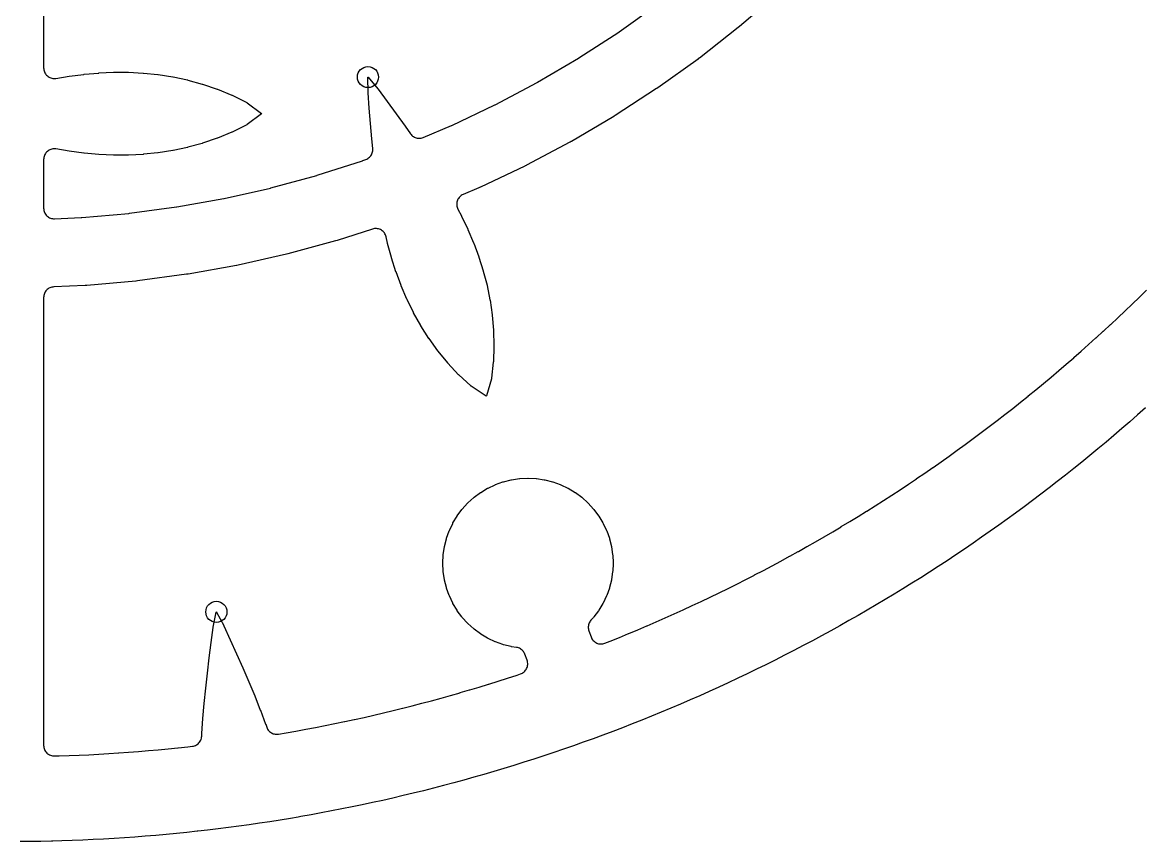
# Model space of a CAD drawing. Header units: millimetres. Extents: x -40.3 to 40.3, y -40.3 to 40.3.
# Drawn here: x 0.3 to 26.78, y -40.32 to -20.91 of the extents above; entities that cross this region are included whole.
import ezdxf

# ---------------------------------------------------------------- set-up
doc = ezdxf.new("R2010")
doc.units = ezdxf.units.MM
for name, color, linetype in [('CUT_INNER', 6, 'Continuous'), ('CUT_OUTER', 1, 'Continuous'), ('ENGRAVE', 7, 'Continuous')]:
    doc.layers.add(name, color=color, linetype=linetype)

msp = doc.modelspace()

# ---------------------------------------------------------------- linework, layer by layer
at = {"layer": 'CUT_INNER'}
for points in [[(0.8065, -17.5095), (0.8065, -21.9868), (0.8077, -22.0108), (0.8111, -22.0346), (0.8168, -22.058), (0.8248, -22.0807), (0.8349, -22.1025), (0.847, -22.1232), (0.861, -22.1427), (0.8769, -22.1608), (0.8944, -22.1772), (0.9135, -22.1919), (0.9338, -22.2047), (0.9553, -22.2154), (0.9777, -22.2241), (1.0009, -22.2306), (1.0245, -22.2348), (1.0485, -22.2367), (1.0725, -22.2363), (1.0964, -22.2336), (1.4098, -22.1829), (1.414, -22.1824), (1.7602, -22.1382), (1.7649, -22.1377), (2.1106, -22.1068), (2.1158, -22.1065), (2.461, -22.0903), (2.4667, -22.0902), (2.8114, -22.0899), (2.8176, -22.0901), (3.1619, -22.1068), (3.1684, -22.1073), (3.5124, -22.142), (3.5192, -22.1429), (3.863, -22.1966), (3.8699, -22.1979), (4.2136, -22.2715), (4.2206, -22.2732), (4.5642, -22.3677), (4.5713, -22.3699), (4.9146, -22.4867), (4.9221, -22.4895), (5.2646, -22.6312), (5.2734, -22.6353), (5.6151, -22.8087), (5.6196, -22.8113), (5.6239, -22.8142), (5.9654, -23.067), (5.9699, -23.0706), (5.9654, -23.0743), (5.6239, -23.327), (5.6196, -23.33), (5.6151, -23.3325), (5.2734, -23.506), (5.2646, -23.51), (4.9221, -23.6517), (4.9146, -23.6545), (4.5713, -23.7714), (4.5642, -23.7736), (4.2206, -23.8681), (4.2136, -23.8698), (3.8699, -23.9434), (3.863, -23.9446), (3.5192, -23.9983), (3.5124, -23.9992), (3.1684, -24.034), (3.1619, -24.0344), (2.8176, -24.0512), (2.8114, -24.0513), (2.4667, -24.0511), (2.461, -24.0509), (2.1158, -24.0348), (2.1106, -24.0344), (1.7649, -24.0036), (1.7602, -24.0031), (1.414, -23.9589), (1.4098, -23.9583), (1.0964, -23.9076), (1.0725, -23.9049), (1.0485, -23.9045), (1.0245, -23.9065), (1.0009, -23.9107), (0.9777, -23.9171), (0.9553, -23.9258), (0.9338, -23.9366), (0.9135, -23.9494), (0.8944, -23.964), (0.8769, -23.9805), (0.861, -23.9985), (0.847, -24.018), (0.8349, -24.0388), (0.8248, -24.0606), (0.8168, -24.0833), (0.8111, -24.1066), (0.8077, -24.1304), (0.8065, -24.1544), (0.8065, -25.3114), (0.8078, -25.3366), (0.8116, -25.3615), (0.8179, -25.3859), (0.8266, -25.4096), (0.8377, -25.4323), (0.851, -25.4537), (0.8664, -25.4737), (0.8837, -25.492), (0.9028, -25.5085), (0.9234, -25.523), (0.9454, -25.5353), (0.9686, -25.5454), (0.9926, -25.5531), (1.0173, -25.5583), (1.0424, -25.561), (1.0676, -25.5611), (1.6964, -25.5332), (1.7075, -25.5325), (2.8274, -25.4328), (2.8384, -25.4316), (3.9527, -25.2824), (3.9637, -25.2807), (5.0703, -25.0821), (5.0812, -25.0799), (6.1779, -24.8325), (6.1887, -24.8299), (7.2734, -24.5341), (7.284, -24.5309), (8.3545, -24.1873), (8.365, -24.1837), (8.4365, -24.1571), (8.4597, -24.1472), (8.4818, -24.135), (8.5025, -24.1206), (8.5216, -24.1042), (8.539, -24.0859), (8.5545, -24.066), (8.5679, -24.0447), (8.5791, -24.0221), (8.5879, -23.9984), (8.5943, -23.9741), (8.5982, -23.9492), (8.5996, -23.924), (8.5985, -23.8988), (8.5762, -23.6668), (8.5444, -23.3045), (8.515, -22.9412), (8.5149, -22.9398), (8.4897, -22.5797), (8.4894, -22.5723), (8.4858, -22.2098), (8.486, -22.2041), (8.4896, -22.208), (8.7233, -22.4855), (8.728, -22.4914), (8.9436, -22.781), (8.9444, -22.782), (9.1579, -23.0753), (9.3698, -23.3705), (9.4947, -23.5478), (9.5096, -23.5668), (9.5263, -23.5844), (9.5446, -23.6002), (9.5643, -23.6143), (9.5853, -23.6263), (9.6074, -23.6363), (9.6303, -23.644), (9.6539, -23.6496), (9.6779, -23.6528), (9.702, -23.6537), (9.7262, -23.6522), (9.7501, -23.6484), (9.7735, -23.6423), (9.7963, -23.634), (10.4653, -23.3516), (10.4754, -23.3471), (11.4909, -22.8644), (11.5008, -22.8595), (12.4938, -22.3322), (12.5035, -22.3268), (13.4721, -21.756), (13.4815, -21.7502), (14.4239, -21.137), (14.4331, -21.1308), (15.3473, -20.4764)], [(18.1698, -20.2445), (17.2837, -21.0061), (17.2816, -21.0079), (17.2561, -21.0288), (17.2539, -21.0305), (16.3349, -21.7521), (16.3327, -21.7538), (16.3063, -21.7736), (16.304, -21.7752), (15.3539, -22.4552), (15.3517, -22.4568), (15.3244, -22.4754), (15.3221, -22.477), (14.3427, -23.1142), (14.3404, -23.1157), (14.3123, -23.1331), (14.31, -23.1345), (13.3033, -23.7277), (13.3009, -23.7291), (13.2721, -23.7452), (13.2697, -23.7465), (12.2377, -24.2944), (12.2352, -24.2957), (12.2058, -24.3105), (12.2033, -24.3118), (11.148, -24.8134), (11.1455, -24.8145), (11.1154, -24.828), (11.1128, -24.8291), (10.7399, -24.9865), (10.718, -24.997), (10.6973, -25.0096), (10.6778, -25.0242), (10.6598, -25.0406), (10.6436, -25.0586), (10.6291, -25.0782), (10.6166, -25.099), (10.6062, -25.121), (10.598, -25.1439), (10.5921, -25.1674), (10.5884, -25.1915), (10.5871, -25.2157), (10.5882, -25.24), (10.5916, -25.2641), (10.5974, -25.2877), (10.6054, -25.3106), (10.6156, -25.3327), (10.6999, -25.4938), (10.702, -25.4981), (10.851, -25.8114), (10.8532, -25.8163), (10.9883, -26.1343), (10.9905, -26.1396), (11.1105, -26.4627), (11.1125, -26.4685), (11.2165, -26.7972), (11.2183, -26.8035), (11.3053, -27.1381), (11.3068, -27.1447), (11.376, -27.4858), (11.3772, -27.4927), (11.4276, -27.8406), (11.4285, -27.8477), (11.4593, -28.2027), (11.4597, -28.2102), (11.4695, -28.5727), (11.4694, -28.5807), (11.4556, -28.9511), (11.4549, -28.9607), (11.411, -29.3414), (11.4102, -29.3465), (11.4089, -29.3516), (11.2906, -29.7597), (11.2887, -29.7651), (11.2838, -29.7622), (10.9281, -29.5299), (10.9238, -29.5268), (10.9198, -29.5235), (10.6385, -29.2634), (10.6316, -29.2565), (10.3797, -28.9847), (10.3745, -28.9786), (10.1456, -28.6973), (10.141, -28.6914), (9.933, -28.4021), (9.929, -28.3961), (9.7405, -28.0994), (9.7369, -28.0934), (9.5671, -27.7897), (9.5639, -27.7836), (9.4117, -27.4731), (9.409, -27.4672), (9.2737, -27.1502), (9.2714, -27.1445), (9.1518, -26.8212), (9.1499, -26.8157), (9.0451, -26.4865), (9.0436, -26.4814), (8.9524, -26.1466), (8.9513, -26.142), (8.915, -25.9856), (8.9083, -25.9623), (8.8994, -25.9396), (8.8884, -25.918), (8.8753, -25.8975), (8.8603, -25.8784), (8.8435, -25.8608), (8.8251, -25.845), (8.8052, -25.831), (8.7841, -25.819), (8.7619, -25.8091), (8.7388, -25.8014), (8.7151, -25.796), (8.691, -25.7929), (8.6667, -25.7922), (8.6425, -25.7939), (8.6185, -25.7978), (8.595, -25.8041), (7.756, -26.0735), (7.7534, -26.0743), (7.7217, -26.0837), (7.719, -26.0844), (6.5918, -26.3918), (6.5891, -26.3925), (6.5571, -26.4005), (6.5544, -26.4012), (5.4146, -26.6583), (5.4119, -26.6588), (5.3796, -26.6654), (5.3768, -26.6659), (4.2268, -26.8722), (4.224, -26.8727), (4.1914, -26.8778), (4.1887, -26.8782), (3.0306, -27.0332), (3.0279, -27.0336), (2.9951, -27.0372), (2.9923, -27.0375), (1.8285, -27.1411), (1.8257, -27.1413), (1.7928, -27.1435), (1.79, -27.1436), (1.0454, -27.1767), (1.0217, -27.1789), (0.9982, -27.1833), (0.9754, -27.19), (0.9532, -27.1988), (0.932, -27.2097), (0.9119, -27.2225), (0.8931, -27.2372), (0.8758, -27.2536), (0.8602, -27.2716), (0.8464, -27.291), (0.8344, -27.3117), (0.8245, -27.3334), (0.8167, -27.3559), (0.811, -27.379), (0.8076, -27.4026), (0.8065, -27.4265), (0.8065, -38.0439), (0.8077, -38.0688), (0.8115, -38.0935), (0.8176, -38.1177), (0.8262, -38.1412), (0.837, -38.1637), (0.8501, -38.1849), (0.8652, -38.2048), (0.8822, -38.2231), (0.9009, -38.2396), (0.9212, -38.2541), (0.9429, -38.2666), (0.9656, -38.2768), (0.9893, -38.2847), (1.0137, -38.2902), (1.0384, -38.2933), (1.0634, -38.2938), (1.1743, -38.2907), (1.1759, -38.2907), (1.4093, -38.2828), (1.4108, -38.2828), (1.6441, -38.2734), (1.6457, -38.2734), (1.879, -38.2626), (1.8805, -38.2626), (2.1137, -38.2504), (2.1152, -38.2503), (2.3484, -38.2367), (2.3499, -38.2366), (2.5829, -38.2216), (2.5845, -38.2215), (2.8174, -38.205), (2.8189, -38.2049), (3.0518, -38.187), (3.0533, -38.1869), (3.286, -38.1676), (3.2876, -38.1674), (3.5202, -38.1467), (3.5217, -38.1465), (3.7542, -38.1244), (3.7557, -38.1242), (3.988, -38.1006), (3.9895, -38.1004), (4.2217, -38.0754), (4.2232, -38.0752), (4.3287, -38.0632), (4.3536, -38.0591), (4.378, -38.0525), (4.4016, -38.0434), (4.4241, -38.032), (4.4454, -38.0184), (4.4652, -38.0028), (4.4834, -37.9852), (4.4996, -37.9658), (4.5139, -37.9449), (4.5259, -37.9227), (4.5356, -37.8994), (4.543, -37.8752), (4.5478, -37.8504), (4.5502, -37.8253), (4.5526, -37.7668), (4.5528, -37.7638), (4.5762, -37.4085), (4.5764, -37.4061), (4.6069, -37.0492), (4.6071, -37.0473), (4.6433, -36.6891), (4.6434, -36.6877), (4.6837, -36.3289), (4.7273, -35.9678), (4.7735, -35.6062), (4.7737, -35.6049), (4.8233, -35.2474), (4.8245, -35.24), (4.8958, -34.8842), (4.8971, -34.8791), (4.9, -34.8839), (5.0713, -35.2034), (5.0747, -35.2101), (5.2259, -35.5379), (5.2264, -35.5391), (5.3749, -35.87), (5.5213, -36.2026), (5.6649, -36.5362), (5.6654, -36.5375), (5.804, -36.8698), (5.8047, -36.8715), (5.9375, -37.2042), (5.9384, -37.2065), (6.064, -37.5396), (6.065, -37.5425), (6.0893, -37.6118), (6.0987, -37.635), (6.1104, -37.6572), (6.1243, -37.678), (6.1402, -37.6974), (6.1579, -37.7151), (6.1774, -37.7309), (6.1983, -37.7447), (6.2205, -37.7563), (6.2437, -37.7656), (6.2677, -37.7726), (6.2924, -37.7772), (6.3173, -37.7792), (6.3424, -37.7787), (6.3673, -37.7758), (6.5486, -37.7449), (6.5501, -37.7446), (6.7801, -37.704), (6.7816, -37.7037), (7.0113, -37.6617), (7.0128, -37.6614), (7.2422, -37.618), (7.2437, -37.6177), (7.4729, -37.5728), (7.4744, -37.5725), (7.7033, -37.5262), (7.7048, -37.5259), (7.9334, -37.4783), (7.9349, -37.478), (8.1632, -37.4289), (8.1647, -37.4286), (8.3927, -37.3781), (8.3942, -37.3778), (8.6219, -37.3259), (8.6234, -37.3255), (8.8508, -37.2723), (8.8523, -37.2719), (9.0793, -37.2173), (9.0808, -37.2169), (9.3075, -37.1609), (9.309, -37.1605), (9.5354, -37.1031), (9.5368, -37.1027), (9.7628, -37.0439), (9.7643, -37.0435), (9.99, -36.9833), (9.9914, -36.9829), (10.2167, -36.9213), (10.2182, -36.9208), (10.443, -36.8579), (10.4445, -36.8575), (10.669, -36.7931), (10.6705, -36.7927), (10.8946, -36.7269), (10.896, -36.7265), (11.1197, -36.6594), (11.1212, -36.659), (11.3444, -36.5905), (11.3459, -36.59), (11.5687, -36.5202), (11.5702, -36.5197), (11.7926, -36.4485), (11.7941, -36.448), (12.016, -36.3755), (12.0175, -36.375), (12.0981, -36.3481), (12.1214, -36.339), (12.1436, -36.3277), (12.1646, -36.3142), (12.1841, -36.2986), (12.202, -36.2812), (12.2181, -36.2621), (12.2322, -36.2415), (12.2441, -36.2196), (12.2538, -36.1966), (12.2612, -36.1728), (12.2662, -36.1483), (12.2687, -36.1235), (12.2687, -36.0986), (12.2662, -36.0737), (12.2613, -36.0493), (12.2539, -36.0254), (12.2018, -35.8823), (12.1924, -35.8598), (12.1808, -35.8383), (12.1671, -35.8181), (12.1515, -35.7992), (12.1342, -35.782), (12.1153, -35.7666), (12.095, -35.7531), (12.0734, -35.7416), (12.0509, -35.7323), (12.0275, -35.7252), (12.0036, -35.7205), (11.8876, -35.7033), (11.8755, -35.7009), (11.6955, -35.6558), (11.6838, -35.6522), (11.509, -35.5897), (11.4977, -35.585), (11.3299, -35.5057), (11.3191, -35.4999), (11.1599, -35.4045), (11.1497, -35.3977), (11.0007, -35.2871), (10.9912, -35.2793), (10.8537, -35.1547), (10.845, -35.146), (10.7204, -35.0085), (10.7126, -34.999), (10.6021, -34.85), (10.5952, -34.8398), (10.4998, -34.6806), (10.494, -34.6698), (10.4147, -34.502), (10.41, -34.4907), (10.3475, -34.3159), (10.3439, -34.3042), (10.2988, -34.1242), (10.2964, -34.1121), (10.2692, -33.9286), (10.268, -33.9164), (10.2589, -33.731), (10.2589, -33.7187), (10.268, -33.5334), (10.2692, -33.5212), (10.2964, -33.3376), (10.2988, -33.3256), (10.3439, -33.1455), (10.3475, -33.1338), (10.41, -32.9591), (10.4147, -32.9477), (10.494, -32.78), (10.4998, -32.7691), (10.5952, -32.61), (10.6021, -32.5998), (10.7126, -32.4507), (10.7204, -32.4412), (10.845, -32.3037), (10.8537, -32.295), (10.9912, -32.1704), (11.0007, -32.1626), (11.1497, -32.0521), (11.1599, -32.0453), (11.3191, -31.9498), (11.3299, -31.9441), (11.4977, -31.8647), (11.509, -31.86), (11.6838, -31.7975), (11.6955, -31.7939), (11.8755, -31.7488), (11.8876, -31.7465), (12.0711, -31.7192), (12.0833, -31.718), (12.2687, -31.7089), (12.281, -31.7089), (12.4663, -31.718), (12.4785, -31.7192), (12.6621, -31.7465), (12.6742, -31.7488), (12.8542, -31.7939), (12.8659, -31.7975), (13.0407, -31.86), (13.052, -31.8647), (13.2198, -31.9441), (13.2306, -31.9498), (13.3898, -32.0453), (13.3999, -32.0521), (13.549, -32.1626), (13.5585, -32.1704), (13.696, -32.295), (13.7047, -32.3037), (13.8293, -32.4412), (13.8371, -32.4507), (13.9476, -32.5998), (13.9545, -32.61), (14.0499, -32.7691), (14.0556, -32.78), (14.135, -32.9477), (14.1397, -32.9591), (14.2022, -33.1338), (14.2058, -33.1455), (14.2509, -33.3256), (14.2533, -33.3376), (14.2805, -33.5212), (14.2817, -33.5334), (14.2908, -33.7187), (14.2908, -33.731), (14.2817, -33.9164), (14.2805, -33.9286), (14.2533, -34.1121), (14.2509, -34.1242), (14.2058, -34.3042), (14.2022, -34.3159), (14.1397, -34.4907), (14.135, -34.502), (14.0556, -34.6698), (14.0499, -34.6806), (13.9545, -34.8398), (13.9476, -34.85), (13.8371, -34.999), (13.8293, -35.0085), (13.7672, -35.0771), (13.7515, -35.0961), (13.7379, -35.1166), (13.7263, -35.1384), (13.7169, -35.1612), (13.7098, -35.1848), (13.705, -35.209), (13.7027, -35.2335), (13.7028, -35.2582), (13.7053, -35.2827), (13.7102, -35.3069), (13.7175, -35.3305), (13.7696, -35.4737), (13.7793, -35.4968), (13.7913, -35.5187), (13.8054, -35.5393), (13.8214, -35.5584), (13.8393, -35.5759), (13.8589, -35.5914), (13.8799, -35.6049), (13.9021, -35.6163), (13.9254, -35.6254), (13.9494, -35.6321), (13.9741, -35.6364), (13.999, -35.6382), (14.0239, -35.6375), (14.0487, -35.6343), (14.073, -35.6287), (14.0967, -35.6206), (14.224, -35.5702), (14.2254, -35.5696), (14.442, -35.4822), (14.4434, -35.4817), (14.6594, -35.393), (14.6608, -35.3924), (14.8763, -35.3023), (14.8777, -35.3018), (15.0926, -35.2104), (15.094, -35.2098), (15.3084, -35.1171), (15.3098, -35.1165), (15.5236, -35.0225), (15.525, -35.0219), (15.7382, -34.9266), (15.7396, -34.926), (15.9522, -34.8294), (15.9536, -34.8288), (16.1656, -34.7309), (16.167, -34.7302), (16.3784, -34.631), (16.3798, -34.6304), (16.5906, -34.5299), (16.592, -34.5292), (16.8021, -34.4274), (16.8035, -34.4268), (17.0131, -34.3237), (17.0145, -34.323), (17.2234, -34.2186), (17.2247, -34.218), (17.433, -34.1123), (17.4344, -34.1116), (17.642, -34.0047), (17.6433, -34.004), (17.8503, -33.8958), (17.8517, -33.8951), (18.0579, -33.7857), (18.0593, -33.7849), (18.2649, -33.6742), (18.2663, -33.6735), (18.4712, -33.5615), (18.4725, -33.5608), (18.6768, -33.4475), (18.6781, -33.4468), (18.8816, -33.3323), (18.883, -33.3316), (19.0858, -33.2158), (19.0871, -33.2151), (19.2893, -33.0981), (19.2906, -33.0973), (19.492, -32.9791), (19.4933, -32.9783), (19.694, -32.8589), (19.6953, -32.8581), (19.8952, -32.7374), (19.8965, -32.7366), (20.0957, -32.6148), (20.097, -32.6139), (20.2955, -32.4908), (20.2968, -32.49), (20.4944, -32.3657), (20.4957, -32.3649), (20.6926, -32.2393), (20.6939, -32.2385), (20.8901, -32.1118), (20.8914, -32.1109), (21.0867, -31.983), (21.088, -31.9821), (21.2826, -31.853), (21.2838, -31.8521), (21.4776, -31.7218), (21.4789, -31.7209), (21.6718, -31.5894), (21.6731, -31.5885), (21.8653, -31.4558), (21.8665, -31.455), (22.0579, -31.3211), (22.0591, -31.3202), (22.2496, -31.1852), (22.2509, -31.1843), (22.4406, -31.048), (22.4418, -31.0472), (22.6306, -30.9098), (22.6319, -30.9089), (22.8199, -30.7703), (22.8211, -30.7694), (23.0083, -30.6297), (23.0095, -30.6288), (23.1958, -30.488), (23.197, -30.4871), (23.3824, -30.3451), (23.3836, -30.3441), (23.5681, -30.201), (23.5694, -30.2001), (23.753, -30.0559), (23.7542, -30.0549), (23.937, -29.9095), (23.9382, -29.9086), (24.1201, -29.7621), (24.1212, -29.7611), (24.3022, -29.6135), (24.3034, -29.6126), (24.4835, -29.4639), (24.4846, -29.4629), (24.6638, -29.3131), (24.665, -29.3121), (24.8432, -29.1612), (24.8444, -29.1602), (25.0217, -29.0082), (25.0228, -29.0072), (25.1992, -28.8541), (25.2003, -28.8531), (25.3757, -28.699), (25.3769, -28.698), (25.5514, -28.5427), (25.5525, -28.5417), (25.726, -28.3854), (25.7272, -28.3844), (25.8997, -28.227), (25.9008, -28.226), (26.0724, -28.0676), (26.0735, -28.0665), (26.2441, -27.9071), (26.2453, -27.906), (26.4149, -27.7455), (26.416, -27.7445), (26.5846, -27.5829), (26.5857, -27.5819), (26.7534, -27.4193), (26.7545, -27.4182), (26.9211, -27.2546)]]:
    msp.add_lwpolyline(points, dxfattribs=at)
at = {"layer": 'CUT_OUTER'}
msp.add_lwpolyline([(26.8973, -30.0439), (26.7125, -30.2084), (26.5266, -30.3718), (26.3398, -30.5339), (26.1519, -30.695), (25.9631, -30.8549), (25.7733, -31.0136), (25.5825, -31.1712), (25.3908, -31.3275), (25.1981, -31.4828), (25.0044, -31.6368), (24.8098, -31.7896), (24.6143, -31.9412), (24.4178, -32.0917), (24.2205, -32.2409), (24.0222, -32.3889), (23.823, -32.5357), (23.6229, -32.6812), (23.4219, -32.8256), (23.2201, -32.9687), (23.0174, -33.1105), (22.8138, -33.2511), (22.6093, -33.3905), (22.404, -33.5286), (22.1979, -33.6654), (21.9909, -33.801), (21.7831, -33.9353), (21.5744, -34.0683), (21.365, -34.2), (21.1547, -34.3305), (20.9437, -34.4597), (20.7318, -34.5875), (20.5192, -34.7141), (20.3058, -34.8393), (20.0917, -34.9633), (19.8768, -35.0859), (19.6611, -35.2072), (19.4447, -35.3272), (19.2276, -35.4458), (19.0097, -35.5631), (18.7912, -35.6791), (18.5719, -35.7937), (18.3519, -35.907), (18.1313, -36.0189), (17.9099, -36.1295), (17.6879, -36.2387), (17.4652, -36.3466), (17.2418, -36.453), (17.0179, -36.5581), (16.7932, -36.6619), (16.5679, -36.7642), (16.3421, -36.8652), (16.1155, -36.9648), (15.8884, -37.063), (15.6607, -37.1598), (15.4324, -37.2551), (15.2035, -37.3491), (14.9741, -37.4417), (14.7441, -37.5329), (14.5135, -37.6227), (14.2824, -37.711), (14.0507, -37.7979), (13.8185, -37.8834), (13.5858, -37.9675), (13.3526, -38.0502), (13.1189, -38.1314), (12.8846, -38.2111), (12.6499, -38.2895), (12.4148, -38.3664), (12.1791, -38.4418), (11.943, -38.5158), (11.7065, -38.5884), (11.4695, -38.6595), (11.232, -38.7291), (10.9942, -38.7973), (10.7559, -38.8641), (10.5173, -38.9293), (10.2782, -38.9931), (10.0387, -39.0555), (9.7989, -39.1163), (9.5587, -39.1757), (9.3182, -39.2336), (9.0773, -39.2901), (8.836, -39.345), (8.5944, -39.3985), (8.3525, -39.4505), (8.1103, -39.501), (7.8678, -39.55), (7.6249, -39.5975), (7.3818, -39.6436), (7.1384, -39.6881), (6.8948, -39.7312), (6.8325, -39.7418), (6.6501, -39.7729), (6.406, -39.8129), (6.1615, -39.8515), (5.9169, -39.8885), (5.672, -39.9241), (5.427, -39.9581), (5.1817, -39.9907), (4.9362, -40.0217), (4.6905, -40.0513), (4.4556, -40.0781), (4.4504, -40.0787), (4.4455, -40.0792), (4.1995, -40.1057), (3.9533, -40.1307), (3.707, -40.1542), (3.4605, -40.1762), (3.214, -40.1967), (2.9673, -40.2157), (2.7204, -40.2331), (2.4735, -40.2491), (2.2265, -40.2635), (1.9794, -40.2764), (1.7322, -40.2878), (1.485, -40.2976), (1.2377, -40.306), (1.0219, -40.312), (0.9896, -40.3129), (0.7423, -40.3182), (0.4948, -40.322), (0.2474, -40.3242)], dxfattribs=at)
at = {"layer": 'ENGRAVE'}
for centre in [(8.4857, -22.2034), (4.897, -34.8783)]:
    msp.add_circle(centre, 0.25, dxfattribs=at)

doc.saveas('drawing.dxf')
